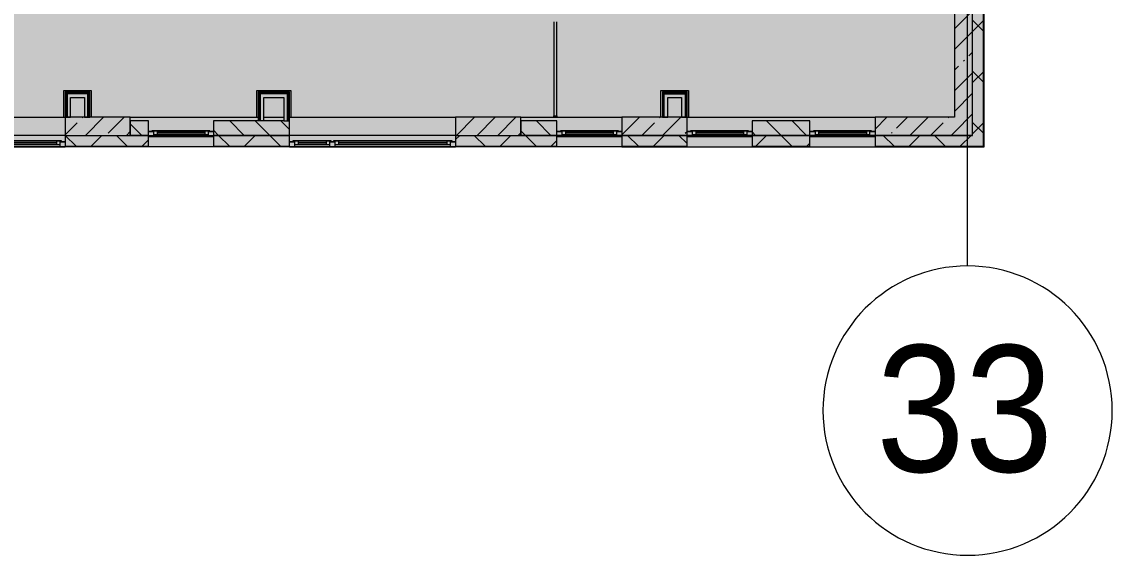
# Model space of a CAD drawing. Header units: millimetres. Extents: x 81037 to 284518, y -8553 to 29000.
# Drawn here: x 269438 to 284518, y -5906 to 1470 of the extents above; entities that cross this region are included whole.
import ezdxf

# ---------------------------------------------------------------- set-up
doc = ezdxf.new("R2010")
doc.units = ezdxf.units.MM
doc.layers.add('A-DETL-GENF-6', color=7, linetype='Continuous', lineweight=9, true_color=0xc0c0c0, transparency=0.4)
for name, color, linetype, lineweight, true_color in [('A-FLOR-3', 7, 'Continuous', 5, 0xb7b7b7), ('A-GLAZ-1', 7, 'Continuous', 5, 0x737373), ('A-WALL-5', 7, 'Continuous', 5, 0x737373), ('A-WALL-6', 7, 'Continuous', 9, 0x737373), ('I-WALL-4', 7, 'Continuous', 5, 0xe7e7e7), ('I-WALL-5', 7, 'Continuous', 9, 0xe7e7e7), ('I-WALL-7', 7, 'Continuous', 5, 0x737373), ('S-COLS-2', 7, 'Continuous', 5, 0x737373)]:
    doc.layers.add(name, color=color, linetype=linetype, lineweight=lineweight, true_color=true_color)
for name, color, linetype, lineweight in [('A-WALL-4', 7, 'Continuous', 5), ('I-WALL-6', 7, 'Continuous', 5), ('S-COLS-1', 7, 'Continuous', 5), ('Оси', 7, 'Continuous', 9), ('Оси-1', 7, 'Continuous', 20)]:
    doc.layers.add(name, color=color, linetype=linetype, lineweight=lineweight)
doc.styles.add('Arial_1', font='arial.ttf', dxfattribs={"width": 0.9, "height": 1750})
pattern_1 = [(45, (157507.65, 0), (-353.5534, 353.5534), []), (135, (157507.65, 0), (-353.5534, -353.5534), [])]
pattern_2 = [(45, (157507.65, 0), (-285.1231, 285.1231), []), (45, (157792.77, 0), (-285.1231, 285.1231), [504.031, -100.806, 16.764, -84.042])]
pattern_3 = [(45, (157507.65, 0), (-530.33, 530.33), []), (135, (157507.65, 0), (-530.33, -530.33), [])]

# ---------------------------------------------------------------- blocks, each defined once
blk = doc.blocks.new('120_Окно_СКБ_1Ст - 120_Окно_СКБ_1Ст 900х2500_h_ с форточкой-22876038-2_1_3_птичка')
at = {"layer": 'A-GLAZ-1'}
for p, q in [((-450, -127), (-450, -57)), ((-450, -57), (-380, -57)), ((450, -57), (-450, -57)), ((-380, -127), (-450, -127)), ((-450, -127), (-400, -127)), ((-380, -127), (-400, -127)), ((-400, -127), (-400, -137)), ((-400, -137), (400, -137)), ((400, -137), (-400, -137)), ((-380, -57), (-380, -127)), ((380, -87), (-380, -87)), ((-380, -87), (-380, -127)), ((-330, -137), (-330, -87)), ((-330, -107), (330, -107)), ((330, -117), (-330, -117)), ((330, -137), (330, -87)), ((380, -127), (380, -57)), ((380, -57), (450, -57)), ((380, -127), (380, -87)), ((450, -127), (380, -127)), ((400, -127), (380, -127)), ((400, -127), (450, -127)), ((400, -137), (400, -127)), ((450, -57), (450, -127))]:
    blk.add_line(p, q, dxfattribs=at)
blk = doc.blocks.new('120_Окно_СКБ_2Ст_Фрамуга сверху - 120_Окно_СКБ_2Ст_2300х2500_h_ ДОО-22877051-2_1_3_птичка')
at = {"layer": 'A-GLAZ-1'}
for p, q in [((-1150, 13), (-1150, 83)), ((-1150, 83), (-1080, 83)), ((1150, 83), (-1150, 83)), ((-1080, 13), (-1150, 13)), ((-1150, 13), (-1100, 13)), ((-1080, 13), (-1100, 13)), ((-1100, 13), (-1100, 3)), ((-1100, 3), (540, 3)), ((540, 3), (-1100, 3)), ((-1080, 83), (-1080, 13)), ((-1080, 83), (1080, 83)), ((520, 53), (-1080, 53)), ((-1080, 53), (-1080, 13)), ((-1030, 3), (-1030, 53)), ((-1030, 33), (470, 33)), ((470, 23), (-1030, 23)), ((470, 3), (470, 53)), ((520, 13), (520, 83)), ((520, 83), (590, 83)), ((520, 13), (520, 53)), ((590, 13), (520, 13)), ((540, 13), (520, 13)), ((540, 13), (570, 13)), ((540, 13), (570, 13)), ((540, 3), (540, 13)), ((590, 13), (570, 13)), ((570, 13), (570, 3)), ((570, 3), (1100, 3)), ((1100, 3), (570, 3)), ((590, 83), (590, 13)), ((1080, 53), (590, 53)), ((590, 53), (590, 13)), ((640, 3), (640, 53)), ((640, 33), (1030, 33)), ((1030, 23), (640, 23)), ((1030, 3), (1030, 53)), ((1080, 13), (1080, 83)), ((1080, 83), (1150, 83)), ((1080, 13), (1080, 53)), ((1150, 13), (1080, 13)), ((1100, 13), (1080, 13)), ((1100, 13), (1150, 13)), ((1100, 3), (1100, 13)), ((1150, 83), (1150, 13))]:
    blk.add_line(p, q, dxfattribs=at)
blk = doc.blocks.new('120_Окно_СКБ_1Ст - 120_Окно_СКБ_1Ст 900х2500_h_ с форточкой-22876796-2_1_3_птичка')
at = {"layer": 'A-GLAZ-1'}
for p, q in [((-450, -127), (-450, -57)), ((-450, -57), (-380, -57)), ((450, -57), (-450, -57)), ((-380, -127), (-450, -127)), ((-450, -127), (-400, -127)), ((-380, -127), (-400, -127)), ((-400, -127), (-400, -137)), ((-400, -137), (400, -137)), ((400, -137), (-400, -137)), ((-380, -57), (-380, -127)), ((380, -87), (-380, -87)), ((-380, -87), (-380, -127)), ((-330, -137), (-330, -87)), ((-330, -107), (330, -107)), ((330, -117), (-330, -117)), ((330, -137), (330, -87)), ((380, -127), (380, -57)), ((380, -57), (450, -57)), ((380, -127), (380, -87)), ((450, -127), (380, -127)), ((400, -127), (380, -127)), ((400, -127), (450, -127)), ((400, -137), (400, -127)), ((450, -57), (450, -127))]:
    blk.add_line(p, q, dxfattribs=at)
blk = doc.blocks.new('Ось сетки - D8-29747960-2_1_3_птичка')
at = {"layer": 'Оси-1'}
for start, end in [(360, 180), (180, 360)]:
    blk.add_arc((0, 0), 4, start, end, dxfattribs=at)

msp = doc.modelspace()

# ---------------------------------------------------------------- hatches: boundary and pattern name
at = {"layer": 'A-DETL-GENF-6'}
msp.add_hatch(color=256, dxfattribs=at).paths.add_polyline_path([(279724.6, -258), (282745.7, -258), (282745.7, 21558), (250815.7, 21558), (250815.7, 27348), (242367.7, 27348), (242367.7, 5750), (246709.7, 5750), (246709.7, -258), (278797.1, -258)])
at = {"layer": 'A-WALL-4'}
h = msp.add_hatch(dxfattribs=at)
h.set_pattern_fill('FP_71', color=256, style=0, pattern_type=2)
h.set_pattern_definition(pattern_1)
h.paths.add_polyline_path([(282733.9, -250), (282737.7, -250), (282737.7, 7700), (282587.7, 7700), (282587.7, -250), (282697.7, -250)])
h.paths.add_polyline_path([(282737.7, 10000), (282737.7, 11920), (282587.7, 11920), (282587.7, 10000)])
h.paths.add_polyline_path([(282737.7, 13120), (282737.7, 21400), (282587.7, 21400), (282587.7, 13120)])
h = msp.add_hatch(dxfattribs=at)
h.set_pattern_fill('FP_81', color=256, style=0, pattern_type=2)
h.set_pattern_definition([(135, (157507.65, 0), (-176.7767, -176.7767), [])])
h.paths.add_polyline_path([(280337.7, -100), (280337.7, 100), (279537.7, 100), (279537.7, -100), (279724.6, -100)])
h.paths.add_polyline_path([(266739.3, -100), (267737.7, -100), (267737.7, 100), (266437.7, 100), (266437.7, -100)])
h.paths.add_polyline_path([(276478.3, -100), (276837.7, -100), (276837.7, 100), (276337.7, 100), (276337.7, -100)])
h.paths.add_polyline_path([(271187.7, -100), (271187.7, 100), (270937.7, 100), (270937.7, -100)])
h.paths.add_polyline_path([(272087.7, -100), (273137.7, -100), (273137.7, 100), (272087.7, 100)])
h.paths.add_polyline_path([(261287.7, -100), (262337.7, -100), (262337.7, 100), (261287.7, 100)])
h.paths.add_polyline_path([(258337.7, -100), (259237.7, -100), (259237.7, 100), (258337.7, 100)])
h.paths.add_polyline_path([(256537.7, -100), (256536.6, 100), (253187.7, 100), (253187.7, -100), (256536.6, -100)])
h.paths.add_polyline_path([(252287.7, -100), (252287.7, 100), (252037.7, 100), (252037.7, -100)])
h.paths.add_polyline_path([(260246.7, -100), (260387.7, -100), (260387.7, 100), (260137.7, 100), (260137.7, -100)])
h.paths.add_polyline_path([(250237.7, -100), (250237.7, 100), (249437.7, 100), (249437.7, -100), (250044, -100)])
h = msp.add_hatch(dxfattribs=at)
h.set_pattern_fill('FP_71', color=256, style=0, pattern_type=2)
h.set_pattern_definition(pattern_1)
h.paths.add_polyline_path([(277737.7, -250), (278637.7, -250), (278637.7, -100), (277737.7, -100)])
h.paths.add_polyline_path([(279537.7, -250), (280337.7, -250), (280337.7, -100), (279537.7, -100)])
h.paths.add_polyline_path([(282507.2, -250), (282587.7, -250), (282587.7, -100), (281237.7, -100), (281237.7, -250), (281579.6, -250)])
h.paths.add_polyline_path([(264884.3, -250), (265537.7, -250), (265537.7, -100), (264637.7, -100), (264637.7, -250)])
h.paths.add_polyline_path([(271187.7, -250), (271187.7, -100), (270037.7, -100), (270037.7, -250), (270449.4, -250)])
h.paths.add_polyline_path([(273137.7, -250), (273137.7, -100), (272087.7, -100), (272087.7, -250), (272304.4, -250)])
h.paths.add_polyline_path([(266437.7, -250), (267737.7, -250), (267737.7, -100), (266437.7, -100)])
h.paths.add_polyline_path([(275437.7, -250), (276837.7, -250), (276837.7, -100), (275437.7, -100)])
h.paths.add_polyline_path([(260246.7, -250), (260387.7, -250), (260387.7, -100), (258337.7, -100), (258337.7, -250), (259319.2, -250)])
h.paths.add_polyline_path([(261287.7, -250), (262337.7, -250), (262337.7, -100), (261287.7, -100)])
h.paths.add_polyline_path([(256537.7, -250), (257437.7, -250), (257437.7, -100), (253187.7, -100), (253187.7, -250), (256536.6, -250)])
h.paths.add_polyline_path([(251137.7, -250), (252287.7, -250), (252287.7, -100), (251137.7, -100)])
h.paths.add_polyline_path([(249580.2, -250), (250237.7, -250), (250237.7, -100), (249437.7, -100), (249437.7, -250)])
h.paths.add_polyline_path([(248537.7, -250), (248537.7, -100), (246717.7, -100), (246717.7, -250), (247261.4, -250)])
at = {"layer": 'I-WALL-4'}
for points in [[(270062.7, 150), (270112.7, 150), (270112.7, 475), (270062.7, 475), (270062.7, 230.5)], [(270302.7, 425), (270352.7, 425), (270352.7, 475), (270112.7, 475), (270112.7, 425)], [(272732.7, 100), (272782.7, 100), (272782.7, 475), (272732.7, 475), (272732.7, 230.5)], [(273062.7, 425), (273112.7, 425), (273112.7, 475), (272782.7, 475), (272782.7, 425)], [(270352.7, 150), (270352.7, 425), (270302.7, 425), (270302.7, 150)], [(273112.7, 100), (273112.7, 425), (273062.7, 425), (273062.7, 100)]]:
    msp.add_hatch(color=256, dxfattribs=at).paths.add_polyline_path(points)
at = {"layer": 'I-WALL-5'}
for points in [[(278333.3, 425), (278562.7, 425), (278562.7, 475), (278322.7, 475), (278322.7, 425)], [(278562.7, 150), (278612.7, 150), (278612.7, 475), (278562.7, 475), (278562.7, 230.5)], [(278372.7, 150), (278372.7, 425), (278322.7, 425), (278322.7, 150), (278333.3, 150)]]:
    msp.add_hatch(color=256, dxfattribs=at).paths.add_polyline_path(points)
at = {"layer": 'I-WALL-6'}
h = msp.add_hatch(dxfattribs=at)
h.set_pattern_fill('FP_79', color=256, style=0, pattern_type=2)
h.set_pattern_definition(pattern_2)
h.paths.add_polyline_path([(282587.7, -100), (282587.7, 7700), (282337.7, 7700), (282337.7, -100), (282514.4, -100)])
h = msp.add_hatch(dxfattribs=at)
h.set_pattern_fill('FP_165', color=256, style=0, pattern_type=2)
h.set_pattern_definition(pattern_3)
h.paths.add_polyline_path([(270352.7, 150), (270365.2, 150), (270365.2, 475), (270352.7, 475), (270352.7, 230.5)])
h = msp.add_hatch(dxfattribs=at)
h.set_pattern_fill('FP_165', color=256, style=0, pattern_type=2)
h.set_pattern_definition(pattern_3)
h.paths.add_polyline_path([(270365.2, 150), (270377.7, 150), (270377.7, 487.5), (270365.2, 487.5), (270365.2, 230.5)])
h = msp.add_hatch(dxfattribs=at)
h.set_pattern_fill('FP_165', color=256, style=0, pattern_type=2)
h.set_pattern_definition(pattern_3)
h.paths.add_polyline_path([(272707.7, 100), (272720.2, 100), (272720.2, 500), (272707.7, 500), (272707.7, 230.5)])
h = msp.add_hatch(dxfattribs=at)
h.set_pattern_fill('FP_165', color=256, style=0, pattern_type=2)
h.set_pattern_definition(pattern_3)
h.paths.add_polyline_path([(272720.2, 100), (272732.7, 100), (272732.7, 487.5), (272720.2, 487.5), (272720.2, 230.5)])
h = msp.add_hatch(dxfattribs=at)
h.set_pattern_fill('FP_165', color=256, style=0, pattern_type=2)
h.set_pattern_definition(pattern_3)
h.paths.add_polyline_path([(278612.7, 150), (278625.2, 150), (278625.2, 487.5), (278612.7, 487.5), (278612.7, 230.5)])
h = msp.add_hatch(dxfattribs=at)
h.set_pattern_fill('FP_165', color=256, style=0, pattern_type=2)
h.set_pattern_definition(pattern_3)
h.paths.add_polyline_path([(278625.2, 150), (278637.7, 150), (278637.7, 500), (278625.2, 500), (278625.2, 230.5)])
h = msp.add_hatch(dxfattribs=at)
h.set_pattern_fill('FP_79', color=256, style=0, pattern_type=2)
h.set_pattern_definition(pattern_2)
h.paths.add_polyline_path([(281798, -100), (282337.7, -100), (282337.7, 150), (281237.7, 150), (281237.7, -100), (281579.6, -100)])
at = {"layer": 'S-COLS-1'}
h = msp.add_hatch(dxfattribs=at)
h.set_pattern_fill('FP_79', color=256, style=0, pattern_type=2)
h.set_pattern_definition(pattern_2)
h.paths.add_polyline_path([(270937.7, -100), (270937.7, 150), (270037.7, 150), (270037.7, -100), (270449.4, -100)])
h = msp.add_hatch(dxfattribs=at)
h.set_pattern_fill('FP_79', color=256, style=0, pattern_type=2)
h.set_pattern_definition(pattern_2)
h.paths.add_polyline_path([(276337.7, -100), (276337.7, 150), (275437.7, 150), (275437.7, -100), (276014.5, -100)])
h = msp.add_hatch(dxfattribs=at)
h.set_pattern_fill('FP_79', color=256, style=0, pattern_type=2)
h.set_pattern_definition(pattern_2)
h.paths.add_polyline_path([(277737.7, -100), (278637.7, -100), (278637.7, 150), (277737.7, 150)])

# ---------------------------------------------------------------- linework, layer by layer
at = {"layer": 'A-FLOR-3'}
for p, q in [((270016.7, 150), (270016.7, 521)), ((270016.7, 521), (270396.7, 521)), ((270396.7, 521), (270396.7, 150)), ((272687.7, 150), (272687.7, 520)), ((272687.7, 520), (273158.7, 520)), ((273158.7, 520), (273158.7, 150)), ((278276.7, 150), (278276.7, 521)), ((278276.7, 521), (278656.7, 521)), ((278656.7, 521), (278656.7, 150)), ((276797.7, 150), (276797.7, 170)), ((276836.7, 170), (276836.7, 150))]:
    msp.add_line(p, q, dxfattribs=at)
at = {"layer": 'A-WALL-5'}
for p, q in [((282745.7, -258), (282745.7, 21558)), ((271187.7, 100), (270937.7, 100)), ((270937.7, 100), (270937.7, -100)), ((271187.7, -258), (271187.7, 100)), ((273062.7, 100), (272087.7, 100)), ((272087.7, 100), (272087.7, -258)), ((273137.7, -258), (273137.7, 100)), ((276837.7, 100), (276337.7, 100)), ((276337.7, 100), (276337.7, -100)), ((276837.7, -258), (276837.7, 100)), ((280337.7, 100), (279537.7, 100)), ((279537.7, 100), (279537.7, -258)), ((280337.7, -258), (280337.7, 100)), ((270037.7, -100), (270037.7, -258)), ((270037.7, -100), (270937.7, -100)), ((271187.7, -100), (272087.7, -100)), ((275437.7, -100), (275437.7, -258)), ((275437.7, -100), (276337.7, -100)), ((278637.7, -100), (277737.7, -100)), ((277737.7, -100), (277737.7, -258)), ((278637.7, -258), (278637.7, -100)), ((282587.7, -100), (281237.7, -100)), ((281237.7, -100), (281237.7, -258)), ((277737.7, -258), (264637.7, -258)), ((277737.7, -258), (282745.7, -258))]:
    msp.add_line(p, q, dxfattribs=at)
at = {"layer": 'A-WALL-6'}
for p, q in [((282737.7, -250), (282737.7, 7700)), ((282740.7, -253), (282740.7, 7700)), ((270050.2, 487.5), (270050.2, 150)), ((270365.2, 487.5), (270050.2, 487.5)), ((270062.7, 475), (270062.7, 150)), ((270352.7, 475), (270062.7, 475)), ((270352.7, 150), (270352.7, 475)), ((270365.2, 150), (270365.2, 487.5)), ((272720.2, 487.5), (272720.2, 100)), ((273125.2, 487.5), (272720.2, 487.5)), ((272732.7, 475), (272732.7, 100)), ((273112.7, 475), (272732.7, 475)), ((273112.7, 100), (273112.7, 475)), ((273125.2, 100), (273125.2, 487.5)), ((278310.2, 487.5), (278625.2, 487.5)), ((278310.2, 150), (278310.2, 487.5)), ((278322.7, 475), (278612.7, 475)), ((278322.7, 150), (278322.7, 475)), ((278612.7, 475), (278612.7, 150)), ((278625.2, 487.5), (278625.2, 150)), ((270937.7, -100), (271187.7, -100)), ((271187.7, -100), (270937.7, -100)), ((272087.7, -100), (273137.7, -100)), ((273137.7, -100), (272087.7, -100)), ((276337.7, -100), (276837.7, -100)), ((276837.7, -100), (276337.7, -100)), ((279537.7, -100), (280337.7, -100)), ((280337.7, -100), (279537.7, -100)), ((270037.7, -250), (271187.7, -250)), ((270037.7, -253), (271187.7, -253)), ((272087.7, -250), (273137.7, -250)), ((272087.7, -253), (273137.7, -253)), ((275437.7, -250), (276837.7, -250)), ((275437.7, -253), (276837.7, -253)), ((277737.7, -250), (278637.7, -250)), ((277737.7, -253), (278637.7, -253)), ((279537.7, -250), (280337.7, -250)), ((279537.7, -253), (280337.7, -253)), ((281237.7, -250), (282733.9, -250)), ((281237.7, -253), (282740.7, -253))]:
    msp.add_line(p, q, dxfattribs=at)
at = {"layer": 'I-WALL-7'}
for p, q in [((282337.7, 10000), (282337.7, 150)), ((282587.7, -100), (282587.7, 10000)), ((276797.7, 1470), (276797.7, 170)), ((276837.7, 170), (276837.7, 1470)), ((270037.7, 500), (270037.7, 150)), ((270377.7, 500), (270037.7, 500)), ((270377.7, 150), (270377.7, 500)), ((272707.7, 500), (272707.7, 100)), ((273137.7, 500), (272707.7, 500)), ((273137.7, 100), (273137.7, 500)), ((278637.7, 500), (278297.7, 500)), ((278297.7, 500), (278297.7, 487.5)), ((278297.7, 483.6), (278297.7, 150)), ((278637.7, 150), (278637.7, 500)), ((270112.7, 150), (270112.7, 425)), ((270112.7, 425), (270302.7, 425)), ((270302.7, 425), (270302.7, 150)), ((272782.7, 100), (272782.7, 425)), ((272782.7, 425), (273062.7, 425)), ((273062.7, 425), (273062.7, 100)), ((278372.7, 425), (278562.7, 425)), ((278372.7, 150), (278372.7, 425)), ((278562.7, 425), (278562.7, 150)), ((276797.7, 170), (276837.7, 170)), ((267257.7, 150), (270037.7, 150)), ((270037.7, 150), (270112.7, 150)), ((270302.7, 150), (270377.7, 150)), ((270937.7, 150), (272707.7, 150)), ((272782.7, 150), (273062.7, 150)), ((273062.7, 100), (273137.7, 100)), ((273137.7, 150), (275437.7, 150)), ((276337.7, 150), (277737.7, 150)), ((278297.7, 150), (278372.7, 150)), ((278562.7, 150), (278637.7, 150)), ((278637.7, 150), (281237.7, 150)), ((282337.7, 150), (281237.7, 150)), ((281237.7, 150), (281237.7, -100)), ((270037.7, -100), (267737.7, -100)), ((275437.7, -100), (273137.7, -100)), ((277737.7, -100), (276837.7, -100)), ((279537.7, -100), (278637.7, -100)), ((281237.7, -100), (280337.7, -100)), ((281237.7, -100), (282587.7, -100))]:
    msp.add_line(p, q, dxfattribs=at)
at = {"layer": 'S-COLS-2'}
for p, q in [((270937.7, 150), (270037.7, 150)), ((270037.7, 150), (270037.7, -100)), ((270937.7, 100), (270937.7, 150)), ((270937.7, -100), (270937.7, 100)), ((276337.7, 150), (275437.7, 150)), ((275437.7, 150), (275437.7, -100)), ((276337.7, 100), (276337.7, 150)), ((276337.7, -100), (276337.7, 100)), ((278637.7, 150), (277737.7, 150)), ((277737.7, 150), (277737.7, -100)), ((278637.7, -100), (278637.7, 150)), ((270037.7, -100), (270937.7, -100)), ((275437.7, -100), (276337.7, -100)), ((277737.7, -100), (278637.7, -100))]:
    msp.add_line(p, q, dxfattribs=at)
at = {"layer": 'Оси'}
msp.add_line((282517.7, -1906.3), (282517.7, 9979), dxfattribs=at)

# ---------------------------------------------------------------- block references
at = {"layer": 'A-GLAZ-1', "rotation": 180}
for name, p in [('120_Окно_СКБ_1Ст - 120_Окно_СКБ_1Ст 900х2500_h_ с форточкой-22876796-2_1_3_птичка', (271637.7, -175)), ('120_Окно_СКБ_1Ст - 120_Окно_СКБ_1Ст 900х2500_h_ с форточкой-22876038-2_1_3_птичка', (277287.7, -175)), ('120_Окно_СКБ_1Ст - 120_Окно_СКБ_1Ст 900х2500_h_ с форточкой-22876038-2_1_3_птичка', (279087.7, -175)), ('120_Окно_СКБ_1Ст - 120_Окно_СКБ_1Ст 900х2500_h_ с форточкой-22876038-2_1_3_птичка', (280787.7, -175)), ('120_Окно_СКБ_2Ст_Фрамуга сверху - 120_Окно_СКБ_2Ст_2300х2500_h_ ДОО-22877051-2_1_3_птичка', (268887.7, -175)), ('120_Окно_СКБ_2Ст_Фрамуга сверху - 120_Окно_СКБ_2Ст_2300х2500_h_ ДОО-22877051-2_1_3_птичка', (274287.7, -175))]:
    msp.add_blockref(name, p, dxfattribs=at)
at = {"layer": 'Оси-1', "xscale": 499.9999999999995, "yscale": 499.9999999999995, "zscale": 499.9999999999995}
msp.add_blockref('Ось сетки - D8-29747960-2_1_3_птичка', (282517.7, -3906.3), dxfattribs=at)

# ---------------------------------------------------------------- texts
at = {"layer": 'Оси', "insert": (281254.6, -3003), "char_height": 1750, "width": 3030.379, "attachment_point": 1, "style": 'Arial_1'}
msp.add_mtext('33', dxfattribs=at)

doc.saveas('drawing.dxf')
